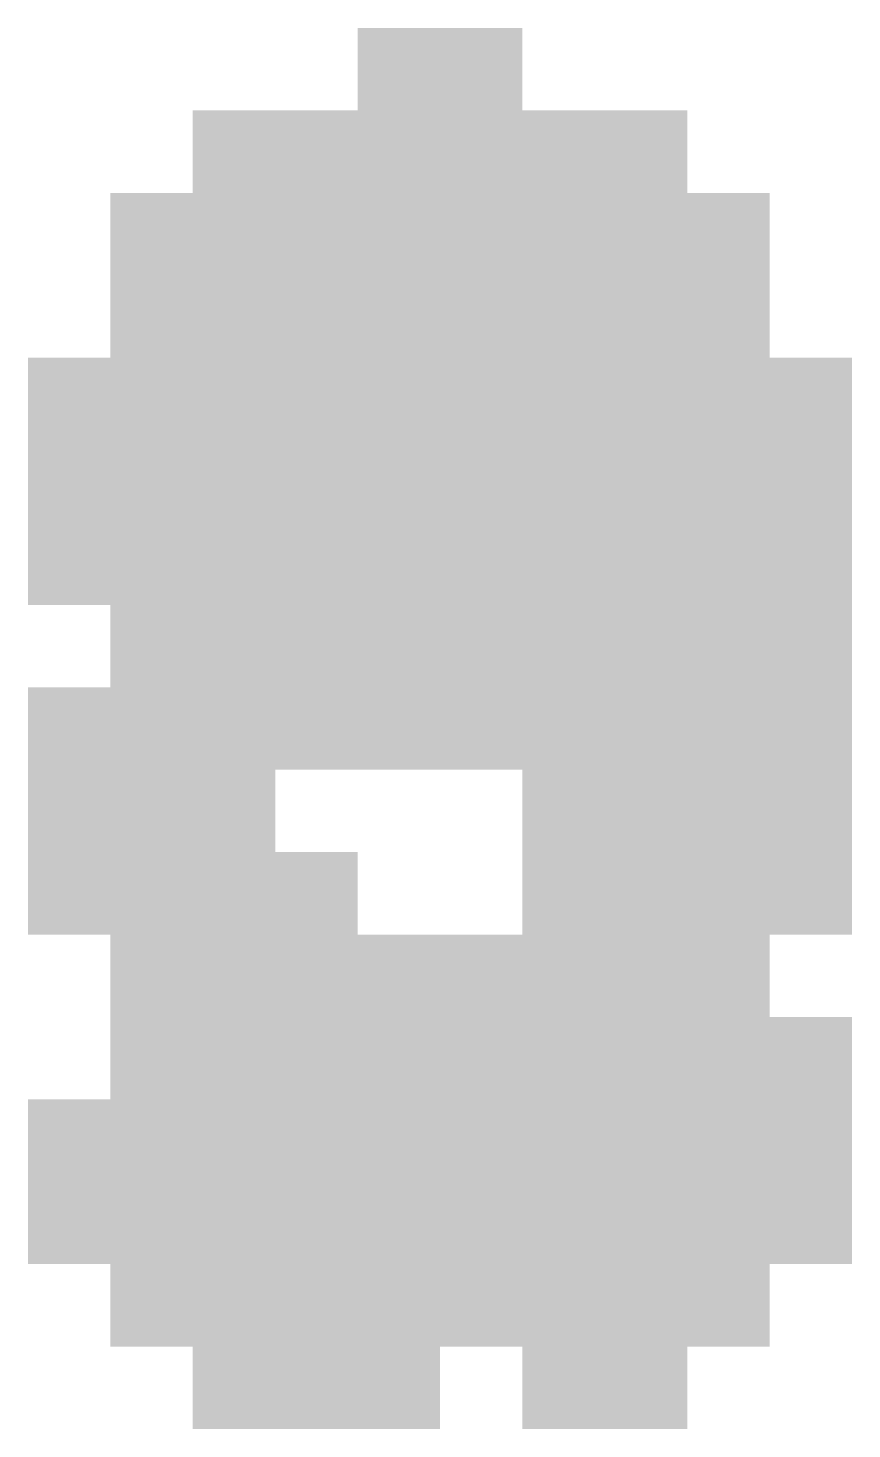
# Model space of a CAD drawing. Header units: metres. Extents: x -0.2 to 72.6, y -0.2 to 14.2.
# Drawn here: x 22.95 to 24.95, y 10.6 to 14 of the extents above; entities that cross this region are included whole.
import ezdxf

# ---------------------------------------------------------------- set-up
doc = ezdxf.new("R2010")
doc.units = ezdxf.units.M

msp = doc.modelspace()

# ---------------------------------------------------------------- hatches: boundary and pattern name
at = {"true_color": 0xff0000}
h = msp.add_hatch(color=7, dxfattribs=at)
h.dxf.hatch_style = 1
h.paths.add_polyline_path([(23.75, 13.8), (23.95, 13.8), (23.95, 14), (23.75, 14)])
h = msp.add_hatch(color=7, dxfattribs=at)
h.dxf.hatch_style = 1
h.paths.add_polyline_path([(23.95, 13.8), (24.15, 13.8), (24.15, 14), (23.95, 14)])
h = msp.add_hatch(color=7, dxfattribs=at)
h.dxf.hatch_style = 1
h.paths.add_polyline_path([(23.35, 13.6), (23.55, 13.6), (23.55, 13.8), (23.35, 13.8)])
h = msp.add_hatch(color=7, dxfattribs=at)
h.dxf.hatch_style = 1
h.paths.add_polyline_path([(23.55, 13.6), (23.75, 13.6), (23.75, 13.8), (23.55, 13.8)])
h = msp.add_hatch(color=7, dxfattribs=at)
h.dxf.hatch_style = 1
h.paths.add_polyline_path([(23.75, 13.6), (23.95, 13.6), (23.95, 13.8), (23.75, 13.8)])
h = msp.add_hatch(color=7, dxfattribs=at)
h.dxf.hatch_style = 1
h.paths.add_polyline_path([(23.95, 13.6), (24.15, 13.6), (24.15, 13.8), (23.95, 13.8)])
h = msp.add_hatch(color=7, dxfattribs=at)
h.dxf.hatch_style = 1
h.paths.add_polyline_path([(24.15, 13.6), (24.35, 13.6), (24.35, 13.8), (24.15, 13.8)])
h = msp.add_hatch(color=7, dxfattribs=at)
h.dxf.hatch_style = 1
h.paths.add_polyline_path([(24.35, 13.6), (24.55, 13.6), (24.55, 13.8), (24.35, 13.8)])
h = msp.add_hatch(color=7, dxfattribs=at)
h.dxf.hatch_style = 1
h.paths.add_polyline_path([(23.15, 13.4), (23.35, 13.4), (23.35, 13.6), (23.15, 13.6)])
h = msp.add_hatch(color=7, dxfattribs=at)
h.dxf.hatch_style = 1
h.paths.add_polyline_path([(23.35, 13.4), (23.55, 13.4), (23.55, 13.6), (23.35, 13.6)])
h = msp.add_hatch(color=7, dxfattribs=at)
h.dxf.hatch_style = 1
h.paths.add_polyline_path([(23.55, 13.4), (23.75, 13.4), (23.75, 13.6), (23.55, 13.6)])
h = msp.add_hatch(color=7, dxfattribs=at)
h.dxf.hatch_style = 1
h.paths.add_polyline_path([(23.75, 13.4), (23.95, 13.4), (23.95, 13.6), (23.75, 13.6)])
h = msp.add_hatch(color=7, dxfattribs=at)
h.dxf.hatch_style = 1
h.paths.add_polyline_path([(23.95, 13.4), (24.15, 13.4), (24.15, 13.6), (23.95, 13.6)])
h = msp.add_hatch(color=7, dxfattribs=at)
h.dxf.hatch_style = 1
h.paths.add_polyline_path([(24.15, 13.4), (24.35, 13.4), (24.35, 13.6), (24.15, 13.6)])
h = msp.add_hatch(color=7, dxfattribs=at)
h.dxf.hatch_style = 1
h.paths.add_polyline_path([(24.35, 13.4), (24.55, 13.4), (24.55, 13.6), (24.35, 13.6)])
h = msp.add_hatch(color=7, dxfattribs=at)
h.dxf.hatch_style = 1
h.paths.add_polyline_path([(24.55, 13.4), (24.75, 13.4), (24.75, 13.6), (24.55, 13.6)])
h = msp.add_hatch(color=7, dxfattribs=at)
h.dxf.hatch_style = 1
h.paths.add_polyline_path([(23.15, 13.2), (23.35, 13.2), (23.35, 13.4), (23.15, 13.4)])
h = msp.add_hatch(color=7, dxfattribs=at)
h.dxf.hatch_style = 1
h.paths.add_polyline_path([(23.35, 13.2), (23.55, 13.2), (23.55, 13.4), (23.35, 13.4)])
h = msp.add_hatch(color=7, dxfattribs=at)
h.dxf.hatch_style = 1
h.paths.add_polyline_path([(23.55, 13.2), (23.75, 13.2), (23.75, 13.4), (23.55, 13.4)])
h = msp.add_hatch(color=7, dxfattribs=at)
h.dxf.hatch_style = 1
h.paths.add_polyline_path([(23.75, 13.2), (23.95, 13.2), (23.95, 13.4), (23.75, 13.4)])
h = msp.add_hatch(color=7, dxfattribs=at)
h.dxf.hatch_style = 1
h.paths.add_polyline_path([(23.95, 13.2), (24.15, 13.2), (24.15, 13.4), (23.95, 13.4)])
h = msp.add_hatch(color=7, dxfattribs=at)
h.dxf.hatch_style = 1
h.paths.add_polyline_path([(24.15, 13.2), (24.35, 13.2), (24.35, 13.4), (24.15, 13.4)])
h = msp.add_hatch(color=7, dxfattribs=at)
h.dxf.hatch_style = 1
h.paths.add_polyline_path([(24.35, 13.2), (24.55, 13.2), (24.55, 13.4), (24.35, 13.4)])
h = msp.add_hatch(color=7, dxfattribs=at)
h.dxf.hatch_style = 1
h.paths.add_polyline_path([(24.55, 13.2), (24.75, 13.2), (24.75, 13.4), (24.55, 13.4)])
h = msp.add_hatch(color=7, dxfattribs=at)
h.dxf.hatch_style = 1
h.paths.add_polyline_path([(22.95, 13), (23.15, 13), (23.15, 13.2), (22.95, 13.2)])
h = msp.add_hatch(color=7, dxfattribs=at)
h.dxf.hatch_style = 1
h.paths.add_polyline_path([(23.15, 13), (23.35, 13), (23.35, 13.2), (23.15, 13.2)])
h = msp.add_hatch(color=7, dxfattribs=at)
h.dxf.hatch_style = 1
h.paths.add_polyline_path([(23.35, 13), (23.55, 13), (23.55, 13.2), (23.35, 13.2)])
at = {"true_color": 0x00ff00}
h = msp.add_hatch(color=7, dxfattribs=at)
h.dxf.hatch_style = 1
h.paths.add_polyline_path([(23.55, 13), (23.75, 13), (23.75, 13.2), (23.55, 13.2)])
h = msp.add_hatch(color=7, dxfattribs=at)
h.dxf.hatch_style = 1
h.paths.add_polyline_path([(23.75, 13), (23.95, 13), (23.95, 13.2), (23.75, 13.2)])
h = msp.add_hatch(color=7, dxfattribs=at)
h.dxf.hatch_style = 1
h.paths.add_polyline_path([(23.95, 13), (24.15, 13), (24.15, 13.2), (23.95, 13.2)])
h = msp.add_hatch(color=7, dxfattribs=at)
h.dxf.hatch_style = 1
h.paths.add_polyline_path([(24.15, 13), (24.35, 13), (24.35, 13.2), (24.15, 13.2)])
at = {"true_color": 0xff0000}
h = msp.add_hatch(color=7, dxfattribs=at)
h.dxf.hatch_style = 1
h.paths.add_polyline_path([(24.35, 13), (24.55, 13), (24.55, 13.2), (24.35, 13.2)])
h = msp.add_hatch(color=7, dxfattribs=at)
h.dxf.hatch_style = 1
h.paths.add_polyline_path([(24.55, 13), (24.75, 13), (24.75, 13.2), (24.55, 13.2)])
h = msp.add_hatch(color=7, dxfattribs=at)
h.dxf.hatch_style = 1
h.paths.add_polyline_path([(24.75, 13), (24.95, 13), (24.95, 13.2), (24.75, 13.2)])
h = msp.add_hatch(color=7, dxfattribs=at)
h.dxf.hatch_style = 1
h.paths.add_polyline_path([(22.95, 12.8), (23.15, 12.8), (23.15, 13), (22.95, 13)])
h = msp.add_hatch(color=7, dxfattribs=at)
h.dxf.hatch_style = 1
h.paths.add_polyline_path([(23.15, 12.8), (23.35, 12.8), (23.35, 13), (23.15, 13)])
at = {"true_color": 0x00ff00}
h = msp.add_hatch(color=7, dxfattribs=at)
h.dxf.hatch_style = 1
h.paths.add_polyline_path([(23.35, 12.8), (23.55, 12.8), (23.55, 13), (23.35, 13)])
h = msp.add_hatch(color=7, dxfattribs=at)
h.dxf.hatch_style = 1
h.paths.add_polyline_path([(23.55, 12.8), (23.75, 12.8), (23.75, 13), (23.55, 13)])
h = msp.add_hatch(color=7, dxfattribs=at)
h.dxf.hatch_style = 1
h.paths.add_polyline_path([(23.75, 12.8), (23.95, 12.8), (23.95, 13), (23.75, 13)])
h = msp.add_hatch(color=7, dxfattribs=at)
h.dxf.hatch_style = 1
h.paths.add_polyline_path([(23.95, 12.8), (24.15, 12.8), (24.15, 13), (23.95, 13)])
h = msp.add_hatch(color=7, dxfattribs=at)
h.dxf.hatch_style = 1
h.paths.add_polyline_path([(24.15, 12.8), (24.35, 12.8), (24.35, 13), (24.15, 13)])
h = msp.add_hatch(color=7, dxfattribs=at)
h.dxf.hatch_style = 1
h.paths.add_polyline_path([(24.35, 12.8), (24.55, 12.8), (24.55, 13), (24.35, 13)])
at = {"true_color": 0xff0000}
h = msp.add_hatch(color=7, dxfattribs=at)
h.dxf.hatch_style = 1
h.paths.add_polyline_path([(24.55, 12.8), (24.75, 12.8), (24.75, 13), (24.55, 13)])
h = msp.add_hatch(color=7, dxfattribs=at)
h.dxf.hatch_style = 1
h.paths.add_polyline_path([(24.75, 12.8), (24.95, 12.8), (24.95, 13), (24.75, 13)])
h = msp.add_hatch(color=7, dxfattribs=at)
h.dxf.hatch_style = 1
h.paths.add_polyline_path([(22.95, 12.6), (23.15, 12.6), (23.15, 12.8), (22.95, 12.8)])
h = msp.add_hatch(color=7, dxfattribs=at)
h.dxf.hatch_style = 1
h.paths.add_polyline_path([(23.15, 12.6), (23.35, 12.6), (23.35, 12.8), (23.15, 12.8)])
at = {"true_color": 0x00ff00}
h = msp.add_hatch(color=7, dxfattribs=at)
h.dxf.hatch_style = 1
h.paths.add_polyline_path([(23.35, 12.6), (23.55, 12.6), (23.55, 12.8), (23.35, 12.8)])
at = {"true_color": 0x0000ff}
h = msp.add_hatch(color=7, dxfattribs=at)
h.dxf.hatch_style = 1
h.paths.add_polyline_path([(23.55, 12.6), (23.75, 12.6), (23.75, 12.8), (23.55, 12.8)])
at = {"true_color": 0x00ff00}
h = msp.add_hatch(color=7, dxfattribs=at)
h.dxf.hatch_style = 1
h.paths.add_polyline_path([(23.75, 12.6), (23.95, 12.6), (23.95, 12.8), (23.75, 12.8)])
h = msp.add_hatch(color=7, dxfattribs=at)
h.dxf.hatch_style = 1
h.paths.add_polyline_path([(23.95, 12.6), (24.15, 12.6), (24.15, 12.8), (23.95, 12.8)])
at = {"true_color": 0x0000ff}
h = msp.add_hatch(color=7, dxfattribs=at)
h.dxf.hatch_style = 1
h.paths.add_polyline_path([(24.15, 12.6), (24.35, 12.6), (24.35, 12.8), (24.15, 12.8)])
h = msp.add_hatch(color=7, dxfattribs=at)
h.dxf.hatch_style = 1
h.paths.add_polyline_path([(24.35, 12.6), (24.55, 12.6), (24.55, 12.8), (24.35, 12.8)])
at = {"true_color": 0x00ff00}
h = msp.add_hatch(color=7, dxfattribs=at)
h.dxf.hatch_style = 1
h.paths.add_polyline_path([(24.55, 12.6), (24.75, 12.6), (24.75, 12.8), (24.55, 12.8)])
at = {"true_color": 0xff0000}
h = msp.add_hatch(color=7, dxfattribs=at)
h.dxf.hatch_style = 1
h.paths.add_polyline_path([(24.75, 12.6), (24.95, 12.6), (24.95, 12.8), (24.75, 12.8)])
h = msp.add_hatch(color=7, dxfattribs=at)
h.dxf.hatch_style = 1
h.paths.add_polyline_path([(23.15, 12.4), (23.35, 12.4), (23.35, 12.6), (23.15, 12.6)])
at = {"true_color": 0xffff00}
h = msp.add_hatch(color=7, dxfattribs=at)
h.dxf.hatch_style = 1
h.paths.add_polyline_path([(23.35, 12.4), (23.55, 12.4), (23.55, 12.6), (23.35, 12.6)])
h = msp.add_hatch(color=7, dxfattribs=at)
h.dxf.hatch_style = 1
h.paths.add_polyline_path([(23.55, 12.4), (23.75, 12.4), (23.75, 12.6), (23.55, 12.6)])
at = {"true_color": 0xff0000}
h = msp.add_hatch(color=7, dxfattribs=at)
h.dxf.hatch_style = 1
h.paths.add_polyline_path([(23.75, 12.4), (23.95, 12.4), (23.95, 12.6), (23.75, 12.6)])
at = {"true_color": 0x00ff00}
h = msp.add_hatch(color=7, dxfattribs=at)
h.dxf.hatch_style = 1
h.paths.add_polyline_path([(23.95, 12.4), (24.15, 12.4), (24.15, 12.6), (23.95, 12.6)])
at = {"true_color": 0xffff00}
h = msp.add_hatch(color=7, dxfattribs=at)
h.dxf.hatch_style = 1
h.paths.add_polyline_path([(24.15, 12.4), (24.35, 12.4), (24.35, 12.6), (24.15, 12.6)])
h = msp.add_hatch(color=7, dxfattribs=at)
h.dxf.hatch_style = 1
h.paths.add_polyline_path([(24.35, 12.4), (24.55, 12.4), (24.55, 12.6), (24.35, 12.6)])
at = {"true_color": 0xff0000}
h = msp.add_hatch(color=7, dxfattribs=at)
h.dxf.hatch_style = 1
h.paths.add_polyline_path([(24.55, 12.4), (24.75, 12.4), (24.75, 12.6), (24.55, 12.6)])
h = msp.add_hatch(color=7, dxfattribs=at)
h.dxf.hatch_style = 1
h.paths.add_polyline_path([(24.75, 12.4), (24.95, 12.4), (24.95, 12.6), (24.75, 12.6)])
h = msp.add_hatch(color=7, dxfattribs=at)
h.dxf.hatch_style = 1
h.paths.add_polyline_path([(22.95, 12.2), (23.15, 12.2), (23.15, 12.4), (22.95, 12.4)])
h = msp.add_hatch(color=7, dxfattribs=at)
h.dxf.hatch_style = 1
h.paths.add_polyline_path([(23.15, 12.2), (23.35, 12.2), (23.35, 12.4), (23.15, 12.4)])
at = {"true_color": 0xffff00}
h = msp.add_hatch(color=7, dxfattribs=at)
h.dxf.hatch_style = 1
h.paths.add_polyline_path([(23.35, 12.2), (23.55, 12.2), (23.55, 12.4), (23.35, 12.4)])
h = msp.add_hatch(color=7, dxfattribs=at)
h.dxf.hatch_style = 1
h.paths.add_polyline_path([(23.55, 12.2), (23.75, 12.2), (23.75, 12.4), (23.55, 12.4)])
at = {"true_color": 0x00ff00}
h = msp.add_hatch(color=7, dxfattribs=at)
h.dxf.hatch_style = 1
h.paths.add_polyline_path([(23.75, 12.2), (23.95, 12.2), (23.95, 12.4), (23.75, 12.4)])
h = msp.add_hatch(color=7, dxfattribs=at)
h.dxf.hatch_style = 1
h.paths.add_polyline_path([(23.95, 12.2), (24.15, 12.2), (24.15, 12.4), (23.95, 12.4)])
at = {"true_color": 0xffff00}
h = msp.add_hatch(color=7, dxfattribs=at)
h.dxf.hatch_style = 1
h.paths.add_polyline_path([(24.15, 12.2), (24.35, 12.2), (24.35, 12.4), (24.15, 12.4)])
h = msp.add_hatch(color=7, dxfattribs=at)
h.dxf.hatch_style = 1
h.paths.add_polyline_path([(24.35, 12.2), (24.55, 12.2), (24.55, 12.4), (24.35, 12.4)])
at = {"true_color": 0xff0000}
h = msp.add_hatch(color=7, dxfattribs=at)
h.dxf.hatch_style = 1
h.paths.add_polyline_path([(24.55, 12.2), (24.75, 12.2), (24.75, 12.4), (24.55, 12.4)])
h = msp.add_hatch(color=7, dxfattribs=at)
h.dxf.hatch_style = 1
h.paths.add_polyline_path([(24.75, 12.2), (24.95, 12.2), (24.95, 12.4), (24.75, 12.4)])
h = msp.add_hatch(color=7, dxfattribs=at)
h.dxf.hatch_style = 1
h.paths.add_polyline_path([(22.95, 12), (23.15, 12), (23.15, 12.2), (22.95, 12.2)])
h = msp.add_hatch(color=7, dxfattribs=at)
h.dxf.hatch_style = 1
h.paths.add_polyline_path([(23.15, 12), (23.35, 12), (23.35, 12.2), (23.15, 12.2)])
h = msp.add_hatch(color=7, dxfattribs=at)
h.dxf.hatch_style = 1
h.paths.add_polyline_path([(23.35, 12), (23.55, 12), (23.55, 12.2), (23.35, 12.2)])
h = msp.add_hatch(color=7, dxfattribs=at)
h.dxf.hatch_style = 1
h.paths.add_polyline_path([(24.15, 12), (24.35, 12), (24.35, 12.2), (24.15, 12.2)])
h = msp.add_hatch(color=7, dxfattribs=at)
h.dxf.hatch_style = 1
h.paths.add_polyline_path([(24.35, 12), (24.55, 12), (24.55, 12.2), (24.35, 12.2)])
h = msp.add_hatch(color=7, dxfattribs=at)
h.dxf.hatch_style = 1
h.paths.add_polyline_path([(24.55, 12), (24.75, 12), (24.75, 12.2), (24.55, 12.2)])
h = msp.add_hatch(color=7, dxfattribs=at)
h.dxf.hatch_style = 1
h.paths.add_polyline_path([(24.75, 12), (24.95, 12), (24.95, 12.2), (24.75, 12.2)])
h = msp.add_hatch(color=7, dxfattribs=at)
h.dxf.hatch_style = 1
h.paths.add_polyline_path([(22.95, 11.8), (23.15, 11.8), (23.15, 12), (22.95, 12)])
h = msp.add_hatch(color=7, dxfattribs=at)
h.dxf.hatch_style = 1
h.paths.add_polyline_path([(23.15, 11.8), (23.35, 11.8), (23.35, 12), (23.15, 12)])
h = msp.add_hatch(color=7, dxfattribs=at)
h.dxf.hatch_style = 1
h.paths.add_polyline_path([(23.35, 11.8), (23.55, 11.8), (23.55, 12), (23.35, 12)])
h = msp.add_hatch(color=7, dxfattribs=at)
h.dxf.hatch_style = 1
h.paths.add_polyline_path([(23.55, 11.8), (23.75, 11.8), (23.75, 12), (23.55, 12)])
h = msp.add_hatch(color=7, dxfattribs=at)
h.dxf.hatch_style = 1
h.paths.add_polyline_path([(24.15, 11.8), (24.35, 11.8), (24.35, 12), (24.15, 12)])
h = msp.add_hatch(color=7, dxfattribs=at)
h.dxf.hatch_style = 1
h.paths.add_polyline_path([(24.35, 11.8), (24.55, 11.8), (24.55, 12), (24.35, 12)])
h = msp.add_hatch(color=7, dxfattribs=at)
h.dxf.hatch_style = 1
h.paths.add_polyline_path([(24.55, 11.8), (24.75, 11.8), (24.75, 12), (24.55, 12)])
h = msp.add_hatch(color=7, dxfattribs=at)
h.dxf.hatch_style = 1
h.paths.add_polyline_path([(24.75, 11.8), (24.95, 11.8), (24.95, 12), (24.75, 12)])
h = msp.add_hatch(color=7, dxfattribs=at)
h.dxf.hatch_style = 1
h.paths.add_polyline_path([(23.15, 11.6), (23.35, 11.6), (23.35, 11.8), (23.15, 11.8)])
at = {"true_color": 0x00ff00}
h = msp.add_hatch(color=7, dxfattribs=at)
h.dxf.hatch_style = 1
h.paths.add_polyline_path([(23.35, 11.6), (23.55, 11.6), (23.55, 11.8), (23.35, 11.8)])
at = {"true_color": 0xffff00}
h = msp.add_hatch(color=7, dxfattribs=at)
h.dxf.hatch_style = 1
h.paths.add_polyline_path([(23.55, 11.6), (23.75, 11.6), (23.75, 11.8), (23.55, 11.8)])
at = {"true_color": 0xff0000}
h = msp.add_hatch(color=7, dxfattribs=at)
h.dxf.hatch_style = 1
h.paths.add_polyline_path([(23.75, 11.6), (23.95, 11.6), (23.95, 11.8), (23.75, 11.8)])
h = msp.add_hatch(color=7, dxfattribs=at)
h.dxf.hatch_style = 1
h.paths.add_polyline_path([(23.95, 11.6), (24.15, 11.6), (24.15, 11.8), (23.95, 11.8)])
at = {"true_color": 0xffff00}
h = msp.add_hatch(color=7, dxfattribs=at)
h.dxf.hatch_style = 1
h.paths.add_polyline_path([(24.15, 11.6), (24.35, 11.6), (24.35, 11.8), (24.15, 11.8)])
at = {"true_color": 0x00ff00}
h = msp.add_hatch(color=7, dxfattribs=at)
h.dxf.hatch_style = 1
h.paths.add_polyline_path([(24.35, 11.6), (24.55, 11.6), (24.55, 11.8), (24.35, 11.8)])
at = {"true_color": 0xff0000}
h = msp.add_hatch(color=7, dxfattribs=at)
h.dxf.hatch_style = 1
h.paths.add_polyline_path([(24.55, 11.6), (24.75, 11.6), (24.75, 11.8), (24.55, 11.8)])
h = msp.add_hatch(color=7, dxfattribs=at)
h.dxf.hatch_style = 1
h.paths.add_polyline_path([(23.15, 11.4), (23.35, 11.4), (23.35, 11.6), (23.15, 11.6)])
at = {"true_color": 0x0000ff}
h = msp.add_hatch(color=7, dxfattribs=at)
h.dxf.hatch_style = 1
h.paths.add_polyline_path([(23.35, 11.4), (23.55, 11.4), (23.55, 11.6), (23.35, 11.6)])
at = {"true_color": 0x00ff00}
h = msp.add_hatch(color=7, dxfattribs=at)
h.dxf.hatch_style = 1
h.paths.add_polyline_path([(23.55, 11.4), (23.75, 11.4), (23.75, 11.6), (23.55, 11.6)])
at = {"true_color": 0xff0000}
h = msp.add_hatch(color=7, dxfattribs=at)
h.dxf.hatch_style = 1
h.paths.add_polyline_path([(23.75, 11.4), (23.95, 11.4), (23.95, 11.6), (23.75, 11.6)])
h = msp.add_hatch(color=7, dxfattribs=at)
h.dxf.hatch_style = 1
h.paths.add_polyline_path([(23.95, 11.4), (24.15, 11.4), (24.15, 11.6), (23.95, 11.6)])
at = {"true_color": 0x0000ff}
h = msp.add_hatch(color=7, dxfattribs=at)
h.dxf.hatch_style = 1
h.paths.add_polyline_path([(24.15, 11.4), (24.35, 11.4), (24.35, 11.6), (24.15, 11.6)])
at = {"true_color": 0xffff00}
h = msp.add_hatch(color=7, dxfattribs=at)
h.dxf.hatch_style = 1
h.paths.add_polyline_path([(24.35, 11.4), (24.55, 11.4), (24.55, 11.6), (24.35, 11.6)])
at = {"true_color": 0xff0000}
h = msp.add_hatch(color=7, dxfattribs=at)
h.dxf.hatch_style = 1
h.paths.add_polyline_path([(24.55, 11.4), (24.75, 11.4), (24.75, 11.6), (24.55, 11.6)])
h = msp.add_hatch(color=7, dxfattribs=at)
h.dxf.hatch_style = 1
h.paths.add_polyline_path([(24.75, 11.4), (24.95, 11.4), (24.95, 11.6), (24.75, 11.6)])
h = msp.add_hatch(color=7, dxfattribs=at)
h.dxf.hatch_style = 1
h.paths.add_polyline_path([(22.95, 11.2), (23.15, 11.2), (23.15, 11.4), (22.95, 11.4)])
h = msp.add_hatch(color=7, dxfattribs=at)
h.dxf.hatch_style = 1
h.paths.add_polyline_path([(23.15, 11.2), (23.35, 11.2), (23.35, 11.4), (23.15, 11.4)])
at = {"true_color": 0x00ff00}
h = msp.add_hatch(color=7, dxfattribs=at)
h.dxf.hatch_style = 1
h.paths.add_polyline_path([(23.35, 11.2), (23.55, 11.2), (23.55, 11.4), (23.35, 11.4)])
h = msp.add_hatch(color=7, dxfattribs=at)
h.dxf.hatch_style = 1
h.paths.add_polyline_path([(23.55, 11.2), (23.75, 11.2), (23.75, 11.4), (23.55, 11.4)])
at = {"true_color": 0xff0000}
h = msp.add_hatch(color=7, dxfattribs=at)
h.dxf.hatch_style = 1
h.paths.add_polyline_path([(23.75, 11.2), (23.95, 11.2), (23.95, 11.4), (23.75, 11.4)])
h = msp.add_hatch(color=7, dxfattribs=at)
h.dxf.hatch_style = 1
h.paths.add_polyline_path([(23.95, 11.2), (24.15, 11.2), (24.15, 11.4), (23.95, 11.4)])
at = {"true_color": 0x00ff00}
h = msp.add_hatch(color=7, dxfattribs=at)
h.dxf.hatch_style = 1
h.paths.add_polyline_path([(24.15, 11.2), (24.35, 11.2), (24.35, 11.4), (24.15, 11.4)])
h = msp.add_hatch(color=7, dxfattribs=at)
h.dxf.hatch_style = 1
h.paths.add_polyline_path([(24.35, 11.2), (24.55, 11.2), (24.55, 11.4), (24.35, 11.4)])
at = {"true_color": 0xff0000}
h = msp.add_hatch(color=7, dxfattribs=at)
h.dxf.hatch_style = 1
h.paths.add_polyline_path([(24.55, 11.2), (24.75, 11.2), (24.75, 11.4), (24.55, 11.4)])
h = msp.add_hatch(color=7, dxfattribs=at)
h.dxf.hatch_style = 1
h.paths.add_polyline_path([(24.75, 11.2), (24.95, 11.2), (24.95, 11.4), (24.75, 11.4)])
h = msp.add_hatch(color=7, dxfattribs=at)
h.dxf.hatch_style = 1
h.paths.add_polyline_path([(22.95, 11), (23.15, 11), (23.15, 11.2), (22.95, 11.2)])
h = msp.add_hatch(color=7, dxfattribs=at)
h.dxf.hatch_style = 1
h.paths.add_polyline_path([(23.15, 11), (23.35, 11), (23.35, 11.2), (23.15, 11.2)])
h = msp.add_hatch(color=7, dxfattribs=at)
h.dxf.hatch_style = 1
h.paths.add_polyline_path([(23.35, 11), (23.55, 11), (23.55, 11.2), (23.35, 11.2)])
h = msp.add_hatch(color=7, dxfattribs=at)
h.dxf.hatch_style = 1
h.paths.add_polyline_path([(23.55, 11), (23.75, 11), (23.75, 11.2), (23.55, 11.2)])
h = msp.add_hatch(color=7, dxfattribs=at)
h.dxf.hatch_style = 1
h.paths.add_polyline_path([(23.75, 11), (23.95, 11), (23.95, 11.2), (23.75, 11.2)])
h = msp.add_hatch(color=7, dxfattribs=at)
h.dxf.hatch_style = 1
h.paths.add_polyline_path([(23.95, 11), (24.15, 11), (24.15, 11.2), (23.95, 11.2)])
h = msp.add_hatch(color=7, dxfattribs=at)
h.dxf.hatch_style = 1
h.paths.add_polyline_path([(24.15, 11), (24.35, 11), (24.35, 11.2), (24.15, 11.2)])
h = msp.add_hatch(color=7, dxfattribs=at)
h.dxf.hatch_style = 1
h.paths.add_polyline_path([(24.35, 11), (24.55, 11), (24.55, 11.2), (24.35, 11.2)])
h = msp.add_hatch(color=7, dxfattribs=at)
h.dxf.hatch_style = 1
h.paths.add_polyline_path([(24.55, 11), (24.75, 11), (24.75, 11.2), (24.55, 11.2)])
h = msp.add_hatch(color=7, dxfattribs=at)
h.dxf.hatch_style = 1
h.paths.add_polyline_path([(24.75, 11), (24.95, 11), (24.95, 11.2), (24.75, 11.2)])
h = msp.add_hatch(color=7, dxfattribs=at)
h.dxf.hatch_style = 1
h.paths.add_polyline_path([(23.15, 10.8), (23.35, 10.8), (23.35, 11), (23.15, 11)])
h = msp.add_hatch(color=7, dxfattribs=at)
h.dxf.hatch_style = 1
h.paths.add_polyline_path([(23.35, 10.8), (23.55, 10.8), (23.55, 11), (23.35, 11)])
h = msp.add_hatch(color=7, dxfattribs=at)
h.dxf.hatch_style = 1
h.paths.add_polyline_path([(23.55, 10.8), (23.75, 10.8), (23.75, 11), (23.55, 11)])
h = msp.add_hatch(color=7, dxfattribs=at)
h.dxf.hatch_style = 1
h.paths.add_polyline_path([(23.75, 10.8), (23.95, 10.8), (23.95, 11), (23.75, 11)])
h = msp.add_hatch(color=7, dxfattribs=at)
h.dxf.hatch_style = 1
h.paths.add_polyline_path([(23.95, 10.8), (24.15, 10.8), (24.15, 11), (23.95, 11)])
h = msp.add_hatch(color=7, dxfattribs=at)
h.dxf.hatch_style = 1
h.paths.add_polyline_path([(24.15, 10.8), (24.35, 10.8), (24.35, 11), (24.15, 11)])
h = msp.add_hatch(color=7, dxfattribs=at)
h.dxf.hatch_style = 1
h.paths.add_polyline_path([(24.35, 10.8), (24.55, 10.8), (24.55, 11), (24.35, 11)])
h = msp.add_hatch(color=7, dxfattribs=at)
h.dxf.hatch_style = 1
h.paths.add_polyline_path([(24.55, 10.8), (24.75, 10.8), (24.75, 11), (24.55, 11)])
h = msp.add_hatch(color=7, dxfattribs=at)
h.dxf.hatch_style = 1
h.paths.add_polyline_path([(23.35, 10.6), (23.55, 10.6), (23.55, 10.8), (23.35, 10.8)])
h = msp.add_hatch(color=7, dxfattribs=at)
h.dxf.hatch_style = 1
h.paths.add_polyline_path([(23.55, 10.6), (23.75, 10.6), (23.75, 10.8), (23.55, 10.8)])
h = msp.add_hatch(color=7, dxfattribs=at)
h.dxf.hatch_style = 1
h.paths.add_polyline_path([(23.75, 10.6), (23.95, 10.6), (23.95, 10.8), (23.75, 10.8)])
h = msp.add_hatch(color=7, dxfattribs=at)
h.dxf.hatch_style = 1
h.paths.add_polyline_path([(24.15, 10.6), (24.35, 10.6), (24.35, 10.8), (24.15, 10.8)])
h = msp.add_hatch(color=7, dxfattribs=at)
h.dxf.hatch_style = 1
h.paths.add_polyline_path([(24.35, 10.6), (24.55, 10.6), (24.55, 10.8), (24.35, 10.8)])

doc.saveas('drawing.dxf')
